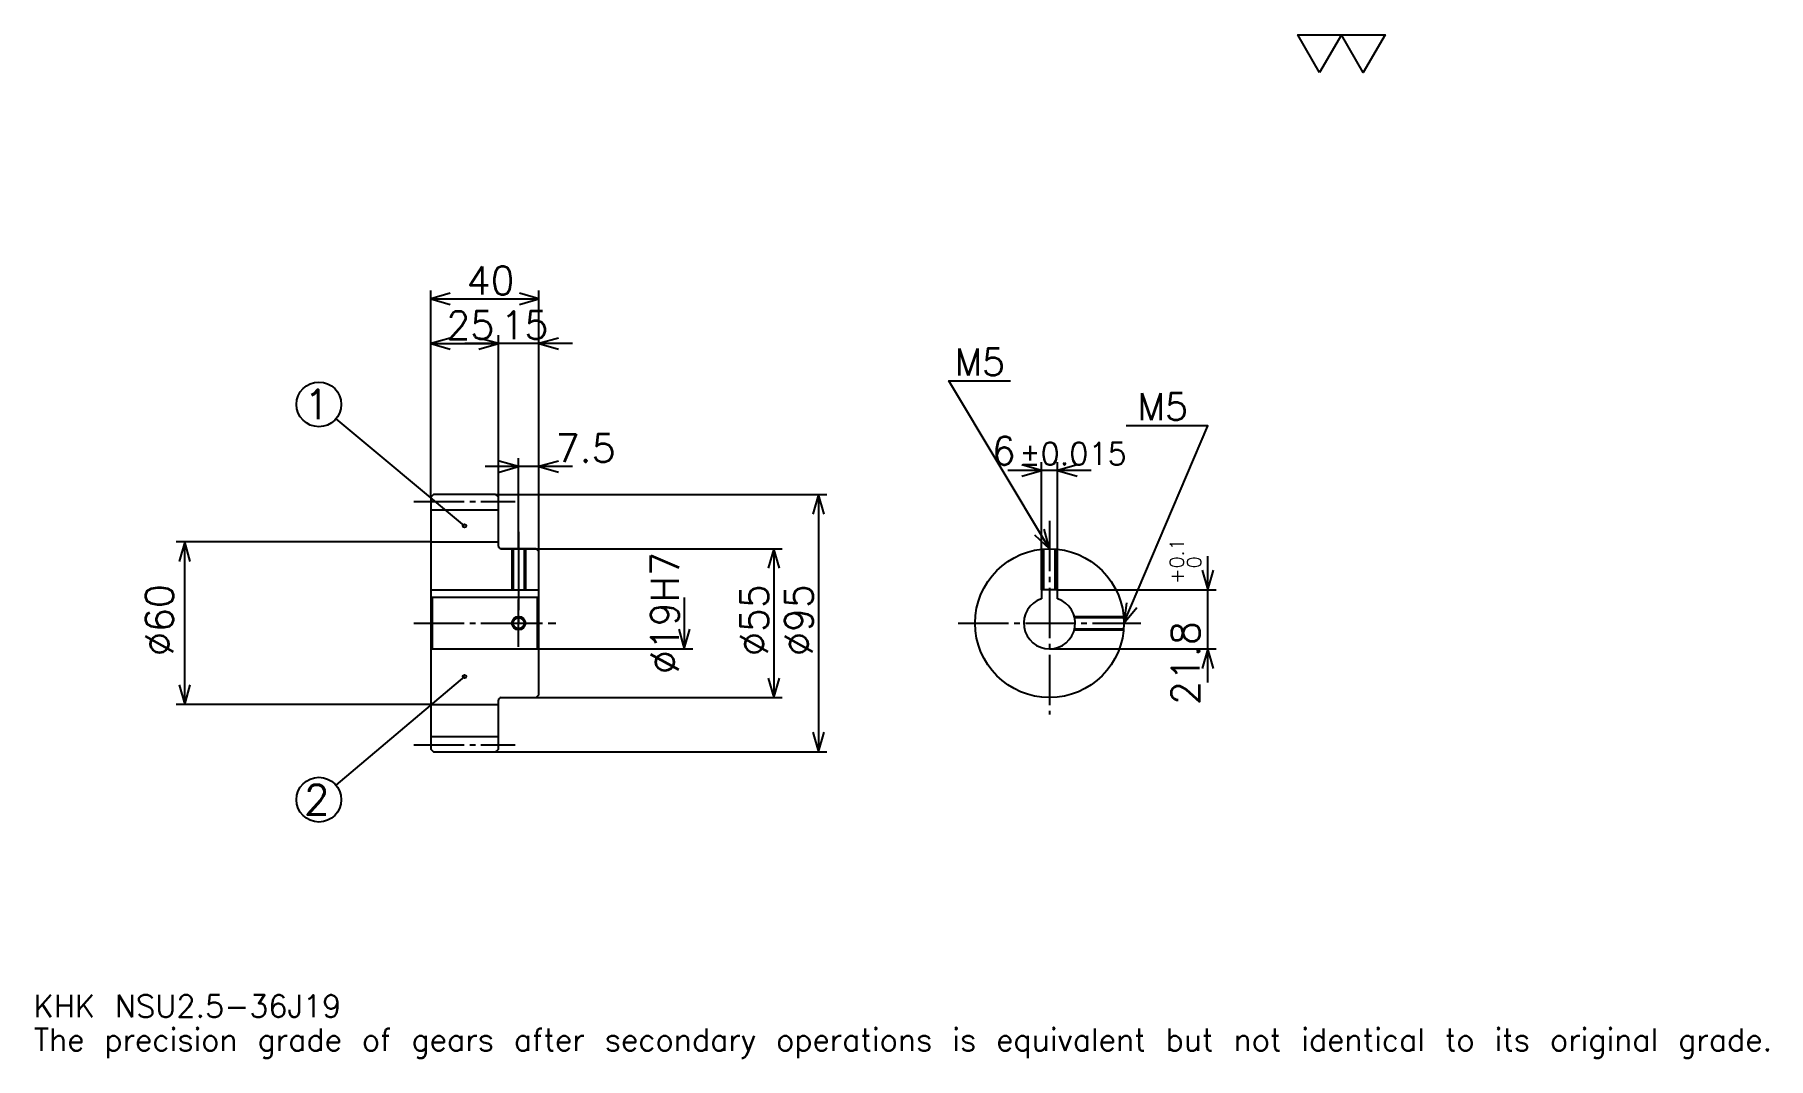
# Model space of a CAD drawing. Extents: x 21 to 661, y 8 to 386.
import ezdxf

# ---------------------------------------------------------------- set-up
doc = ezdxf.new("R2010")
doc.units = 0
doc.linetypes.add('DASHDOT', pattern=[24.782608, 18.586957, -2.065217, 2.065217, -2.065217])
doc.layers.get('0').update_dxf_attribs({"linetype": 'CONTINUOUS'})
doc.layers.add('DASHDOT', color=6, linetype='DASHDOT')
doc.styles.add('KANJI', font='TXT', dxfattribs={"bigfont": 'BIGFONT'})

msp = doc.modelspace()

# ---------------------------------------------------------------- linework, layer by layer
at = {"color": 5}
for p, q in [((167.282593, 215.815216), (167.282593, 291.195648)), ((207.282593, 215.815216), (207.282593, 291.195648)), ((167.282593, 288.097839), (207.282593, 288.097839)), ((167.282593, 271.57608), (192.282593, 271.57608)), ((219.673889, 271.57608), (179.891296, 271.57608)), ((192.282593, 215.815216), (192.282593, 274.673889)), ((179.782593, 204.252716), (132.322693, 243.82901)), ((219.673889, 226.141296), (187.391296, 226.141296)), ((199.782593, 215.815216), (199.782593, 229.239136)), ((411.260864, 224.728256), (380.478241, 224.728256)), ((392.869568, 180.615219), (392.869568, 227.82608)), ((398.869568, 180.615219), (398.869568, 227.82608)), ((167.282593, 214.815216), (167.282593, 215.815216)), ((191.282593, 215.815216), (207.282593, 215.815216)), ((192.282593, 214.815216), (192.282593, 215.815216)), ((199.782593, 195.815216), (199.782593, 215.815216)), ((199.782593, 195.815216), (199.782593, 215.815216)), ((207.282593, 215.815216), (313.641296, 215.815216)), ((207.282593, 194.815216), (207.282593, 215.815216)), ((310.543457, 215.815216), (310.543457, 120.815216)), ((167.282593, 198.315216), (73.315201, 198.315216)), ((76.413025, 138.315216), (76.413025, 198.315216)), ((193.282593, 195.815216), (207.282593, 195.815216)), ((207.282593, 195.815216), (297.119568, 195.815216)), ((294.021729, 195.815216), (294.021729, 140.815216)), ((454.347809, 146.42392), (454.347809, 193.006516)), ((398.869568, 180.615219), (457.445648, 180.615219)), ((260.978241, 177.815216), (260.978241, 158.815216)), ((207.282593, 158.815216), (264.07605, 158.815216)), ((395.869568, 158.815216), (457.445648, 158.815216)), ((179.782593, 148.565216), (132.288666, 108.441963)), ((167.282593, 138.315216), (73.315201, 138.315216)), ((193.282593, 140.815216), (207.282593, 140.815216)), ((207.282593, 140.815216), (297.119568, 140.815216)), ((191.282593, 120.815216), (207.282593, 120.815216)), ((207.282593, 120.815216), (313.641296, 120.815216))]:
    msp.add_line(p, q, dxfattribs=at)
at = {"color": 4}
for p, q in [((167.282593, 210.190216), (192.282593, 210.190216)), ((167.282593, 198.315216), (192.282593, 198.315216)), ((167.282593, 180.615219), (207.282593, 180.615219)), ((167.782593, 177.815216), (167.782593, 158.815216)), ((206.782593, 177.815216), (207.282593, 178.315216)), ((206.782593, 158.815216), (207.282593, 158.315216)), ((167.282593, 138.315216), (192.282593, 138.315216)), ((167.282593, 126.440216), (192.282593, 126.440216))]:
    msp.add_line(p, q, dxfattribs=at)
at = {"color": 7}
msp.add_lwpolyline([(495.652161, 371.739136), (487.597809, 385.700012), (519.815186, 385.700012), (511.760864, 371.739136), (503.706512, 385.700012), (495.652161, 371.739136)], dxfattribs=at)
at = {"color": 5}
for points in [[(174.510849, 290.163025), (167.282593, 288.097839), (174.510849, 286.032593)], [(200.054337, 286.032593), (207.282593, 288.097839), (200.054337, 290.163025)], [(174.510849, 273.641296), (167.282593, 271.57608), (174.510849, 269.510864)], [(185.054337, 269.510864), (192.282593, 271.57608), (185.054337, 273.641296)], [(185.054337, 269.510864), (192.282593, 271.57608), (185.054337, 273.641296)], [(214.510849, 273.641296), (207.282593, 271.57608), (214.510849, 269.510864)], [(395.869568, 195.815216), (358.695618, 257.771729), (381.413025, 257.771729)], [(423.369537, 168.315216), (454.347809, 241.25), (424.195648, 241.25)], [(192.554337, 224.07608), (199.782593, 226.141296), (192.554337, 228.206512)], [(214.510849, 228.206512), (207.282593, 226.141296), (214.510849, 224.07608)], [(385.641296, 222.66304), (392.869568, 224.728256), (385.641296, 226.793472)], [(406.097809, 226.793472), (398.869568, 224.728256), (406.097809, 222.66304)], [(312.608673, 208.58696), (310.543457, 215.815216), (308.478241, 208.58696)], [(390.37973, 200.950851), (395.869568, 195.815216), (393.92157, 203.075943)], [(78.478241, 191.08696), (76.413025, 198.315216), (74.347809, 191.08696)], [(296.086945, 188.58696), (294.021729, 195.815216), (291.956512, 188.58696)], [(452.282593, 187.843475), (454.347809, 180.615219), (456.413025, 187.843475)], [(424.294464, 175.775604), (423.369537, 168.315216), (428.096191, 174.160858)], [(258.913025, 166.043472), (260.978241, 158.815216), (263.043457, 166.043472)], [(456.413025, 151.58696), (454.347809, 158.815216), (452.282593, 151.58696)], [(291.956512, 148.043472), (294.021729, 140.815216), (296.086945, 148.043472)], [(74.347809, 145.543472), (76.413025, 138.315216), (78.478241, 145.543472)], [(308.478241, 128.043472), (310.543457, 120.815216), (312.608673, 128.043472)]]:
    msp.add_lwpolyline(points, dxfattribs=at)
at = {"color": 4}
for points in [[(192.282593, 196.815216), (192.282593, 214.815216), (191.282593, 215.815216), (168.282593, 215.815216), (167.282593, 214.815216), (167.282593, 158.315216)], [(193.282593, 140.815216), (206.282593, 140.815216), (207.282593, 141.815216), (207.282593, 194.815216), (206.282593, 195.815216), (193.282593, 195.815216)], [(197.282593, 195.815216), (197.282593, 180.615219)], [(197.71759, 195.815216), (197.71759, 180.615219)], [(201.847595, 195.815216), (201.847595, 180.615219)], [(202.282593, 195.815216), (202.282593, 180.615219)], [(393.369568, 180.615219), (393.369568, 195.70134)], [(393.804565, 180.615219), (393.804565, 195.737579)], [(397.93457, 180.615219), (397.93457, 195.737579)], [(398.369568, 180.615219), (398.369568, 195.70134)], [(398.869568, 177.329102), (398.869568, 180.615219), (392.869568, 180.615219), (392.869568, 177.329102)], [(167.282593, 158.315216), (167.782593, 158.815216), (206.782593, 158.815216), (206.782593, 177.815216), (167.782593, 177.815216), (167.282593, 178.315216)], [(405.034698, 170.815216), (423.255676, 170.815216)], [(405.142395, 170.380219), (423.291901, 170.380219)], [(405.034698, 165.815216), (423.255676, 165.815216)], [(405.142395, 166.250214), (423.291901, 166.250214)], [(167.282593, 158.315216), (167.282593, 121.815216), (168.282593, 120.815216), (191.282593, 120.815216), (192.282593, 121.815216), (192.282593, 139.815216)]]:
    msp.add_lwpolyline(points, dxfattribs=at)
at = {"color": 5}
for centre, radius in [((125.978241, 249.119568), 8.26087), ((179.782593, 204.252716), 0.619565), ((179.782593, 148.565216), 0.619565), ((125.978241, 103.11087), 8.26087)]:
    msp.add_circle(centre, radius, dxfattribs=at)
at = {"color": 4}
for centre, radius in [((395.869568, 168.315216), 27.5), ((199.782593, 168.315216), 2.065)]:
    msp.add_circle(centre, radius, dxfattribs=at)
at = {"color": 7}
msp.add_circle((199.782593, 168.315216), 2.5, dxfattribs=at)
at = {"color": 4}
for centre, radius, start, end in [((193.282593, 196.815216), 1, 180, 270), ((395.869568, 168.315216), 9.5, 108.408480326, 71.591519674), ((193.282593, 139.815216), 1, 90, 180)]:
    msp.add_arc(centre, radius, start, end, dxfattribs=at)
at = {"layer": 'DASHDOT', "color": 7}
for p, q in [((161.086945, 213.315216), (198.478241, 213.315216)), ((395.869568, 206.141296), (395.869568, 134.619568)), ((199.782593, 195.815216), (199.782593, 168.315216)), ((161.086945, 168.315216), (213.478241, 168.315216)), ((362.173889, 168.315216), (429.565216, 168.315216)), ((161.086945, 123.315216), (198.478241, 123.315216))]:
    msp.add_line(p, q, dxfattribs=at)
for points in [[(199.782593, 202.010864), (199.782593, 174.419556)], [(199.782593, 159.619568), (199.782593, 177.010864)], [(191.086945, 168.315216), (208.478241, 168.315216)]]:
    msp.add_lwpolyline(points, dxfattribs=at)

# ---------------------------------------------------------------- texts
at = {"color": 7, "style": 'KANJI'}
for s, height, p in [('40', 10.326087, (180.570633, 289.75)), ('25', 10.326087, (173.070633, 273.228271)), ('15', 10.326087, (193.070633, 273.228271)), ('M5', 9.913044, (360.760864, 259.836945)), ('1', 11.014493, (120.470993, 243.612305)), ('M5', 9.913044, (428.32608, 243.315216)), ('7.5', 10.326087, (213.478241, 227.793488)), ('6', 10.326087, (374.554474, 226.793472)), ('%%p0.015', 8.26087, (384.776001, 226.793472)), ('2', 11.014493, (120.470993, 97.603622)), ('KHK NSU2.5-36J19', 8.26087, (20.652174, 22.717392)), ('The precision grade of gears after secondary operations is equivalent but not identical to its original grade.', 8.26087, (20.652174, 10.326087))]:
    msp.add_text(s, height=height, dxfattribs=at).set_placement(p)
for s, height, p in [('%%c19H7', 10.326087, (258.913025, 149.470108)), ('0.1', 5.163043, (445.467377, 188.569839)), ('0', 5.163043, (451.869537, 188.569839)), ('+', 5.163043, (445.467377, 182.787231)), ('%%c60', 10.326087, (72.282593, 156.182068)), ('%%c55', 10.326087, (291.956512, 156.182068)), ('%%c95', 10.326087, (308.478241, 156.182068)), ('21.8', 10.326087, (451.249969, 138.091843))]:
    msp.add_text(s, height=height, rotation=90, dxfattribs=at).set_placement(p)

doc.saveas('drawing.dxf')
